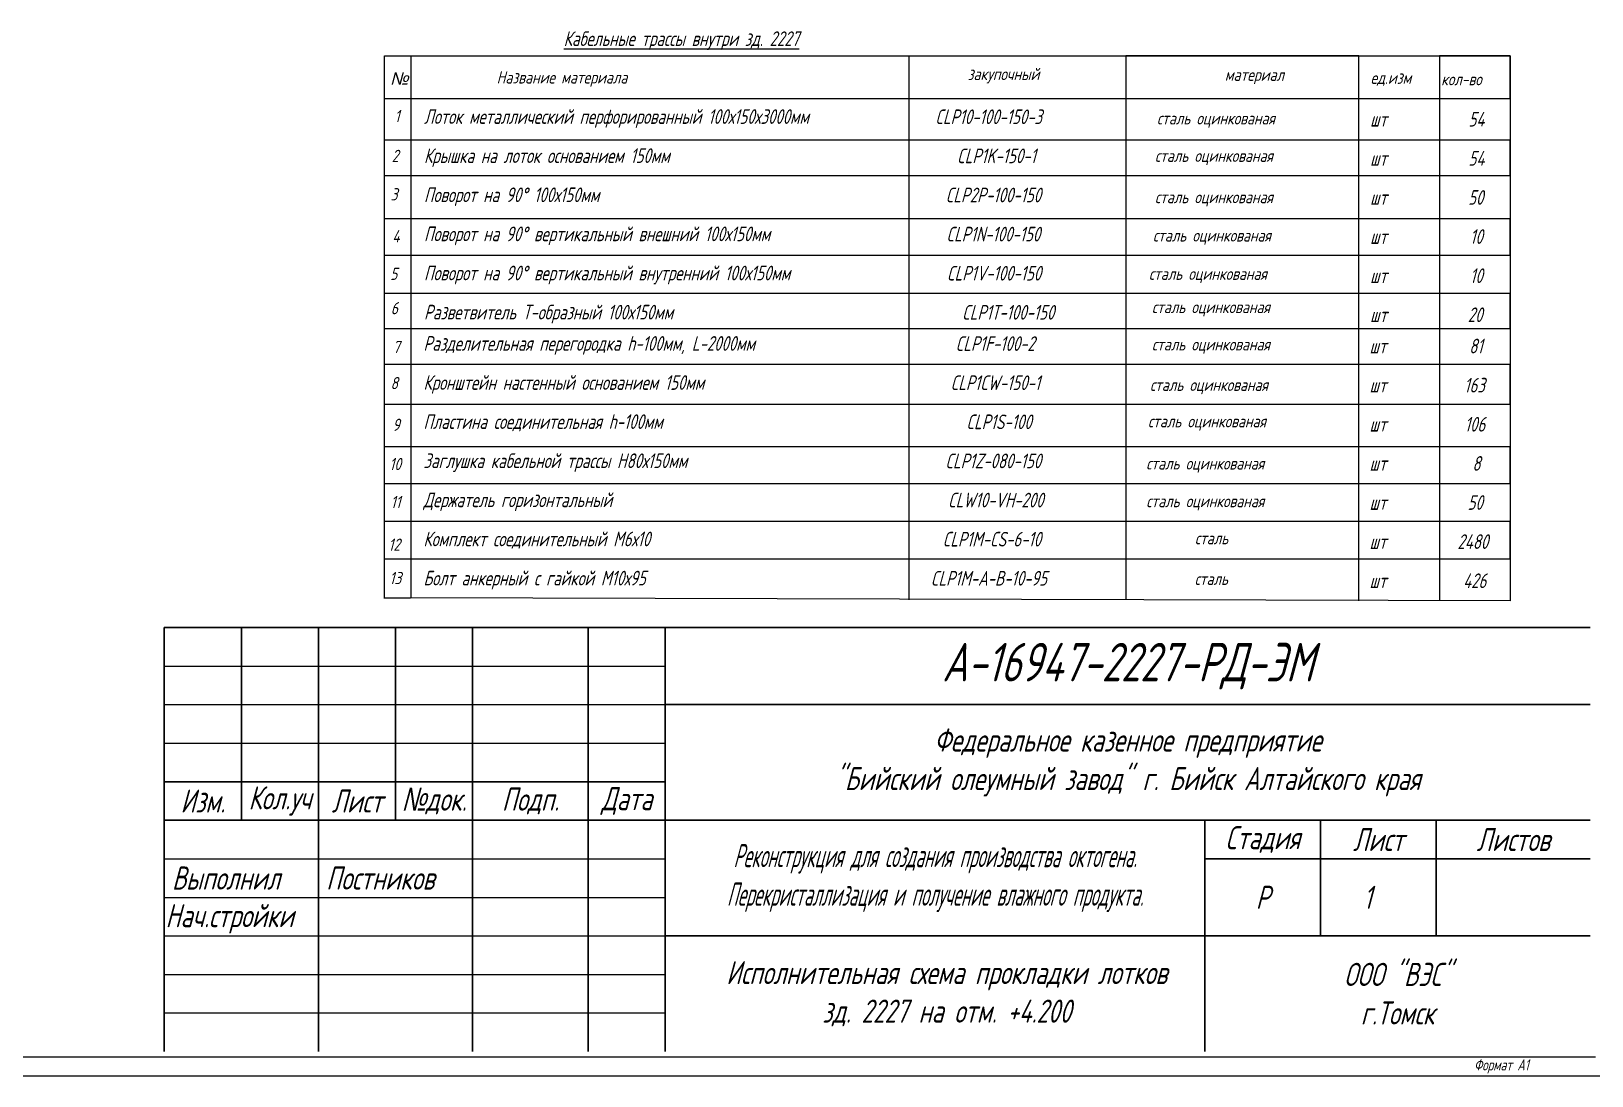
# Model space of a CAD drawing. Header units: millimetres. Extents: x -14296 to 10264, y -13087 to -5602.
# Drawn here: x -7518 to -7103, y -6203.6 to -5925.7 of the extents above; entities that cross this region are included whole.
import ezdxf

# ---------------------------------------------------------------- set-up
doc = ezdxf.new("R2010")
doc.units = ezdxf.units.MM
doc.linetypes.add('CENTER2', pattern=[1.125, 0.75, -0.125, 0.125, -0.125])
doc.linetypes.add('K5LT_BASIC', pattern=[0])
for name, color, linetype, lineweight in [('Рамка толстая', 7, 'Continuous', 15), ('Рамка тонкая', 5, 'Continuous', 25), ('Текст', 7, 'Continuous', 20), ('Штампы', 252, 'Continuous', 25), ('ЭлектрооБорудование (Вновь)', 160, 'Continuous', 15)]:
    doc.layers.add(name, color=color, linetype=linetype, lineweight=lineweight)
doc.styles.add('gost shx', font='gost.shx', dxfattribs={"oblique": 15})
doc.styles.add('Simplex', font='simplex.shx', dxfattribs={"width": 0.7, "oblique": 15})

# ---------------------------------------------------------------- blocks, each defined once
blk = doc.blocks.new('A$C551E481E')
at = {"layer": 'Рамка толстая'}
blk.add_line((20, 5), (836, 5), dxfattribs=at)
at = {"layer": 'Рамка тонкая'}
blk.add_line((0, 0), (841, 0), dxfattribs=at)

msp = doc.modelspace()

# ---------------------------------------------------------------- linework, layer by layer
at = {"layer": 'Штампы', "lineweight": 30}
for p, q in [((-7482.64218, -6084.34236), (-7103.34831, -6084.34236)), ((-7482.64218, -6084.34236), (-7482.64218, -6197.1054)), ((-7462.13981, -6084.34236), (-7462.13981, -6135.59829)), ((-7441.63744, -6084.34236), (-7441.63744, -6197.1054)), ((-7421.13507, -6084.34236), (-7421.13507, -6135.59829)), ((-7400.6327, -6084.34236), (-7400.6327, -6197.1054)), ((-7369.87914, -6084.34236), (-7369.87914, -6197.1054)), ((-7349.37677, -6084.34236), (-7349.37677, -6197.1054)), ((-7349.37677, -6104.84473), (-7103.34831, -6104.84473)), ((-7482.64218, -6125.3471), (-7349.37677, -6125.3471)), ((-7482.64218, -6135.59829), (-7103.34831, -6135.59829)), ((-7205.86017, -6135.59829), (-7205.86017, -6197.1054)), ((-7175.10661, -6135.59829), (-7175.10661, -6166.35184)), ((-7144.35305, -6135.59829), (-7144.35305, -6166.35184)), ((-7205.86017, -6145.84947), (-7103.34831, -6145.84947)), ((-7349.37677, -6166.35184), (-7103.34831, -6166.35184))]:
    msp.add_line(p, q, dxfattribs=at)
at = {"layer": 'Штампы', "color": 5}
for p, q in [((-7482.64218, -6094.59354), (-7349.37677, -6094.59354)), ((-7482.64218, -6104.84473), (-7349.37677, -6104.84473)), ((-7482.64218, -6115.09592), (-7349.37677, -6115.09592)), ((-7482.64218, -6145.84947), (-7349.37677, -6145.84947)), ((-7482.64218, -6156.10066), (-7349.37677, -6156.10066)), ((-7482.64218, -6166.35184), (-7349.37677, -6166.35184)), ((-7482.64218, -6176.60303), (-7349.37677, -6176.60303)), ((-7482.64218, -6186.85422), (-7349.37677, -6186.85422))]:
    msp.add_line(p, q, dxfattribs=at)
at = {"layer": 'ЭлектрооБорудование (Вновь)', "color": 7, "linetype": 'K5LT_BASIC', "lineweight": 15, "true_color": 0xffffff}
for p, q in [((-7424.08173, -6076.438), (-7424.08173, -5932.26784)), ((-7424.08173, -5932.26784), (-7124.63308, -5932.26784)), ((-7417.03215, -5932.27731), (-7417.03215, -6076.438)), ((-7284.47551, -6076.97186), (-7284.47551, -5932.26784)), ((-7164.92768, -5932.26784), (-7226.89737, -5932.26784)), ((-7226.89737, -5932.26784), (-7226.89737, -6076.97186)), ((-7164.92768, -6077.20615), (-7164.92768, -5932.26784)), ((-7124.63308, -5932.26784), (-7143.45787, -5932.26784)), ((-7143.45787, -5932.26784), (-7143.45787, -6077.20615)), ((-7124.63308, -5932.26784), (-7124.63308, -6077.259)), ((-7124.63308, -5943.57616), (-7124.63308, -5932.26784)), ((-7424.08173, -5954.71121), (-7424.08173, -5943.57616)), ((-7424.08173, -5943.57616), (-7124.63308, -5943.57616)), ((-7124.63308, -5954.71121), (-7424.08173, -5954.71121)), ((-7124.63308, -5964.08786), (-7124.63308, -5954.71121)), ((-7424.08173, -5975.66543), (-7424.08173, -5964.08786)), ((-7424.08173, -5964.08786), (-7124.63308, -5964.08786)), ((-7124.63308, -5975.66543), (-7424.08173, -5975.66543)), ((-7124.63308, -5985.27353), (-7124.63308, -5975.66543)), ((-7424.08173, -5995.51423), (-7424.08173, -5985.27353)), ((-7424.08173, -5985.27353), (-7124.63308, -5985.27353)), ((-7124.63308, -5995.51423), (-7424.08173, -5995.51423)), ((-7124.63308, -6004.76665), (-7124.63308, -5995.51423)), ((-7424.08173, -6014.3937), (-7424.08173, -6004.76665)), ((-7424.08173, -6004.76665), (-7124.63308, -6004.76665)), ((-7124.63308, -6014.3937), (-7424.08173, -6014.3937)), ((-7124.63308, -6024.94945), (-7124.63308, -6014.3937)), ((-7424.08173, -6076.438), (-7424.08173, -6024.94945)), ((-7424.08173, -6024.94945), (-7124.63308, -6024.94945)), ((-7124.63308, -6036.29055), (-7424.08173, -6036.29055)), ((-7124.63308, -6046.00881), (-7124.63308, -6036.29055)), ((-7424.08173, -6056.17278), (-7424.08173, -6046.00881)), ((-7424.08173, -6046.00881), (-7124.63308, -6046.00881)), ((-7124.63308, -6056.17278), (-7424.08173, -6056.17278)), ((-7124.63308, -6066.10134), (-7124.63308, -6056.17278)), ((-7424.08173, -6076.438), (-7424.08173, -6066.10134)), ((-7424.08173, -6066.10134), (-7124.63308, -6066.10134)), ((-7417.18525, -6076.52128), (-7424.23483, -6076.52128)), ((-7124.63308, -6077.259), (-7417.03215, -6076.438))]:
    msp.add_line(p, q, dxfattribs=at)

# ---------------------------------------------------------------- block references
msp.add_blockref('A$C551E481E', (-7937.98981, -6203.56553))

# ---------------------------------------------------------------- texts
at = {"layer": 'Текст', "linetype": 'CENTER2', "lineweight": 15, "style": 'Simplex', "oblique": 15, "width": 0.7}
msp.add_text('1', height=6.15071, dxfattribs=at).set_placement((-7163.73174, -6159.17601))
at = {"layer": 'Текст', "char_height": 3.9013874, "attachment_point": 1, "style": 'Simplex'}
for s, width, heights, insert in [('\\pi34.698;{\\LКабельные трассы внутри зд. 2227}', 130, [0], (-7411.10451, -5925.74365)), ('Лоток металлический перфорированный 100х150х3000мм', 129, [0], (-7413.55132, -5946.47092)), ('\\pi-2.21011;CLP10-100-150-3', 35, [0], (-7275.377, -5946.52573)), ('\\pi7.62618;54', 20, [0], (-7143.37047, -5947.17594)), ('\\pi7.4691;шт', 20, [0], (-7169.37972, -5947.17594)), ('Крышка на лоток основанием 150мм', 129, [0], (-7413.55132, -5956.87462)), ('\\pi3.57695;CLP1K-150-1', 35, [0], (-7275.377, -5956.92943)), ('\\pi7.4691;шт', 20, [0], (-7169.37972, -5957.57964)), ('\\pi7.62618;54', 20, [0], (-7143.37047, -5957.57964)), ('Поворот на 90%%D 100х150мм', 129, [0], (-7413.55132, -5967.27832)), ('\\pi0.5554;CLP2P-100-150', 35, [0], (-7275.377, -5967.33313)), ('\\pi7.53067;50', 20, [0], (-7143.37047, -5967.98334)), ('\\pi7.4691;шт', 20, [0], (-7169.37972, -5967.98334)), ('Поворот на 90%%D вертикальный внешний 100х150мм', 129, [0], (-7413.55132, -5977.68202)), ('\\pi0.75047;CLP1N-100-150', 35, [0], (-7275.377, -5977.73683)), ('\\pi7.4691;шт', 20, [0], (-7169.37972, -5978.38704)), ('\\pi8.01632;10', 20, [0], (-7143.37047, -5978.38704)), ('Поворот на 90%%D вертикальный внутренний 100х150мм', 129, [0], (-7413.55132, -5988.08572)), ('\\pi0.88052;CLP1V-100-150', 35, [0], (-7275.377, -5988.14053)), ('\\pi8.01632;10', 20, [0], (-7143.37047, -5988.79074)), ('\\pi7.4691;шт', 20, [0], (-7169.37972, -5988.79074)), ('Разветвитель Т-образный 100х150мм', 129, [0], (-7413.55132, -5998.48942)), ('\\pi4.9203;CLP1Т-100-150', 35, [0], (-7275.377, -5998.54423)), ('\\pi7.4691;шт', 20, [0], (-7169.37972, -5999.19444)), ('\\pi7.43111;20', 20, [0], (-7143.37047, -5999.19444)), ('Кронштейн настенный основанием 150мм', 129, [0], (-7413.70446, -6017.2104)), ('\\pi2.0164;CLP1CW-150-1', 35, [0], (-7275.53014, -6017.26522)), ('\\pi6.6163;163', 20, [0], (-7143.5236, -6017.91543)), ('\\pi7.4691;шт', 20, [0], (-7169.53285, -6017.91543)), ('Пластина соединительная h-100мм', 129, [0], (-7413.70446, -6027.6141)), ('\\pi6.21241;CLP1S-100', 35, [0], (-7275.53014, -6027.66892)), ('\\pi7.4691;шт', 20, [0], (-7169.53285, -6028.31913)), ('\\pi6.75599;106', 20, [0], (-7143.5236, -6028.31913)), ('Заглушка кабельной трассы Н80х150мм', 129, [0], (-7413.70446, -6038.0178)), ('\\pi0.62043;CLP1Z-080-150', 35, [0], (-7275.53014, -6038.07262)), ('\\pi8.80624;8', 20, [0], (-7143.5236, -6038.72283)), ('\\pi7.4691;шт', 20, [0], (-7169.53285, -6038.72283)), ('Держатель горизонтальный', 129, [0], (-7413.70446, -6048.4215)), ('\\pi1.33568;CLW10-VH-200', 35, [0], (-7275.53014, -6048.47632)), ('\\pi7.4691;шт', 20, [0], (-7169.53285, -6049.12653)), ('\\pi7.53067;50', 20, [0], (-7143.5236, -6049.12653)), ('Комплект соединительный М6х10', 129, [0], (-7413.70446, -6058.8252)), ('\\pi-0.09483;CLP1M-CS-6-10', 35, [0], (-7275.53014, -6058.88002)), ('\\pi4.83018;2480', 20, [3], (-7143.5236, -6059.53023)), ('\\pi7.4691;шт', 20, [0], (-7169.53285, -6059.53023)), ('Болт анкерный с гайкой М10х95', 129, [0], (-7413.70446, -6069.2289)), ('\\pi-3.25048;CLP1M-A-B-10-95', 35, [0], (-7275.53014, -6069.28372)), ('\\pi7.4691;шт', 20, [0], (-7169.53285, -6069.93393)), ('\\pi6.34501;426', 20, [0], (-7143.5236, -6069.93393))]:
    msp.add_mtext_dynamic_manual_height_columns(s, width=width, gutter_width=12.5, heights=heights, dxfattribs=dict(at, insert=insert))
at = {"layer": 'Текст', "lineweight": 20, "char_height": 3.9013874, "attachment_point": 1, "style": 'Simplex'}
for s, width, insert in [('Разделительная перегородка h-100мм, L-2000мм', 129, (-7413.70446, -6006.8067)), ('\\pi3.3514;CLP1F-100-2', 35, (-7275.53014, -6006.86152)), ('\\pi7.4691;шт', 20, (-7169.53285, -6007.51173)), ('\\pi7.95129;81', 20, (-7143.5236, -6007.51173))]:
    msp.add_mtext_dynamic_manual_height_columns(s, width=width, gutter_width=12.5, heights=[0], dxfattribs=dict(at, insert=insert))
at = {"layer": 'Текст', "lineweight": 15, "insert": (-7226.36254, -6094.59354), "char_height": 10.2511859, "width": 246.0284611, "attachment_point": 5, "style": 'Simplex'}
msp.add_mtext('А-16947-2227-РД-ЭМ', dxfattribs=at)
at = {"layer": 'Текст', "style": 'Simplex'}
for s, insert, char_height, width, attachment_point in [('Федеральное казенное предприятие\\P"Бийский олеумный завод" г. Бийск Алтайского края', (-7226.36254, -6120.22151), 6.1507115, 246.0284611, 5), ('Кол.уч', (-7451.88863, -6130.47269), 6.150712, 20.5023718, 5), ('Изм.', (-7472.391, -6130.47269), 6.150712, 20.5023718, 5), ('Лист', (-7431.38625, -6130.47269), 6.150712, 20.5023718, 5), ('{\\fArial|b0|i0|c204|p34;\\W0.7;№\\Fsimplex|c204;док.}', (-7410.88388, -6130.47269), 6.1507115, 20.5023718, 5), ('Подп.', (-7385.25592, -6130.47269), 6.150712, 30.7535576, 5), ('{\\W0.7;Дата}', (-7359.62795, -6130.47269), 6.1507115, 20.5023718, 5), ('{\\W0.7;Стадия}', (-7190.48339, -6140.72388), 6.1507115, 30.7535576, 5), ('Лист', (-7159.72983, -6140.72388), 6.150712, 30.7535576, 5), ('Листов', (-7123.85068, -6140.72388), 6.150712, 41.0047435, 5), ('{\\W0.5;Реконструкция для создания производства октогена.\\PПерекристаллизация и получение влажного продукта.}', (-7277.61847, -6150.97507), 6.1507115, 143.5166023, 5), ('Выполнил', (-7480.59195, -6150.97507), 6.150712, 36.9042692, 4), ('Постников', (-7439.5872, -6150.97507), 6.150712, 36.9042692, 4), ('Р', (-7190.48339, -6156.10066), 6.15071, 30.7535576, 5), ('Нач.стройки', (-7482.31355, -6161.81161), 6.1507115, 36.9042692, 4), ('\\pl6.15071;Исполнительная схема прокладки лотков зд. 2227 на отм. +4.200', (-7277.61847, -6181.72862), 6.1507115, 143.5166023, 5), ('{\\C7;ООО "ВЭС"\\Pг.Томск}', (-7154.60424, -6181.72862), 6.1507115, 102.5118588, 5), ('Формат А1', (-7126.98982, -6201.06553), 3, 50, 5)]:
    msp.add_mtext(s, dxfattribs=dict(at, insert=insert, char_height=char_height, width=width, attachment_point=attachment_point))
at = {"layer": 'ЭлектрооБорудование (Вновь)', "color": 7, "linetype": 'K5LT_BASIC', "lineweight": 15, "true_color": 0xffffff, "attachment_point": 1, "style": 'gost shx'}
for s, width, insert, char_height in [('закупочный', 3.0028064, (-7268.9619, -5935.47858), 3.251156), ('{\\fArial|b0|i0|c204|p34;№}', 2.39087, (-7422.59063, -5936.6664), 3.2511562), ('Название материала', 64.266514, (-7394.24119, -5936.37897), 3.2511562), ('ед.изм', 24.7678777, (-7161.76946, -5936.48056), 3.251156), ('кол-во', 4.0012735, (-7143.01292, -5936.85768), 3.251156), ('сталь оцинкованая', 70.5935177, (-7218.58506, -5947.2575), 3.2511562), ('сталь оцинкованая', 70.5935177, (-7219.12196, -5957.22282), 3.2511562), ('сталь оцинкованая', 70.5935177, (-7219.12196, -5968.22121), 3.2511562), ('сталь оцинкованая', 70.5935177, (-7219.65888, -5978.41483), 3.2511562), ('сталь оцинкованая', 70.5935177, (-7220.73276, -5988.60848), 3.2511562), ('сталь оцинкованая', 70.5935177, (-7219.92736, -5997.46084), 3.2511562), ('сталь оцинкованая', 70.5935177, (-7219.92736, -6007.38623), 3.2511562), ('сталь оцинкованая', 70.5935177, (-7220.44386, -6018.14841), 3.2511562), ('сталь оцинкованая', 70.5935177, (-7220.98285, -6027.84234), 3.2511562), ('сталь оцинкованая', 70.5935177, (-7221.44952, -6039.05312), 3.2511562), ('сталь оцинкованая', 70.5935177, (-7221.43072, -6049.08288), 3.2511562), ('сталь ', 70.5935177, (-7208.49758, -6058.94607), 3.251156), ('сталь ', 70.5935177, (-7208.5586, -6069.7512), 3.251156)]:
    msp.add_mtext_dynamic_manual_height_columns(s, width=width, gutter_width=12.5, heights=[0], dxfattribs=dict(at, insert=insert, char_height=char_height))
for s, insert, char_height in [('материал', (-7200.55883, -5935.67454), 3.251156), ('1', (-7421.36845, -5946.67241), 3.25116), ('2', (-7422.13765, -5957.25203), 3.25116), ('3', (-7422.44009, -5967.47071), 3.25116), ('4', (-7421.9968, -5978.6355), 3.25116), ('5', (-7422.56624, -5988.63396), 3.25116), ('6', (-7422.38611, -5997.76051), 3.25116), ('7', (-7421.84324, -6008.08676), 3.25116), ('8', (-7422.45833, -6017.69064), 3.25116), ('9', (-7421.94981, -6028.78418), 3.25116), ('10', (-7422.77163, -6039.22869), 3.251156), ('11', (-7422.41207, -6049.30242), 3.251156), ('12', (-7423.03619, -6060.6747), 3.251156), ('13', (-7422.74732, -6069.54635), 3.251156)]:
    msp.add_mtext(s, dxfattribs=dict(at, insert=insert, char_height=char_height))

doc.saveas('drawing.dxf')
